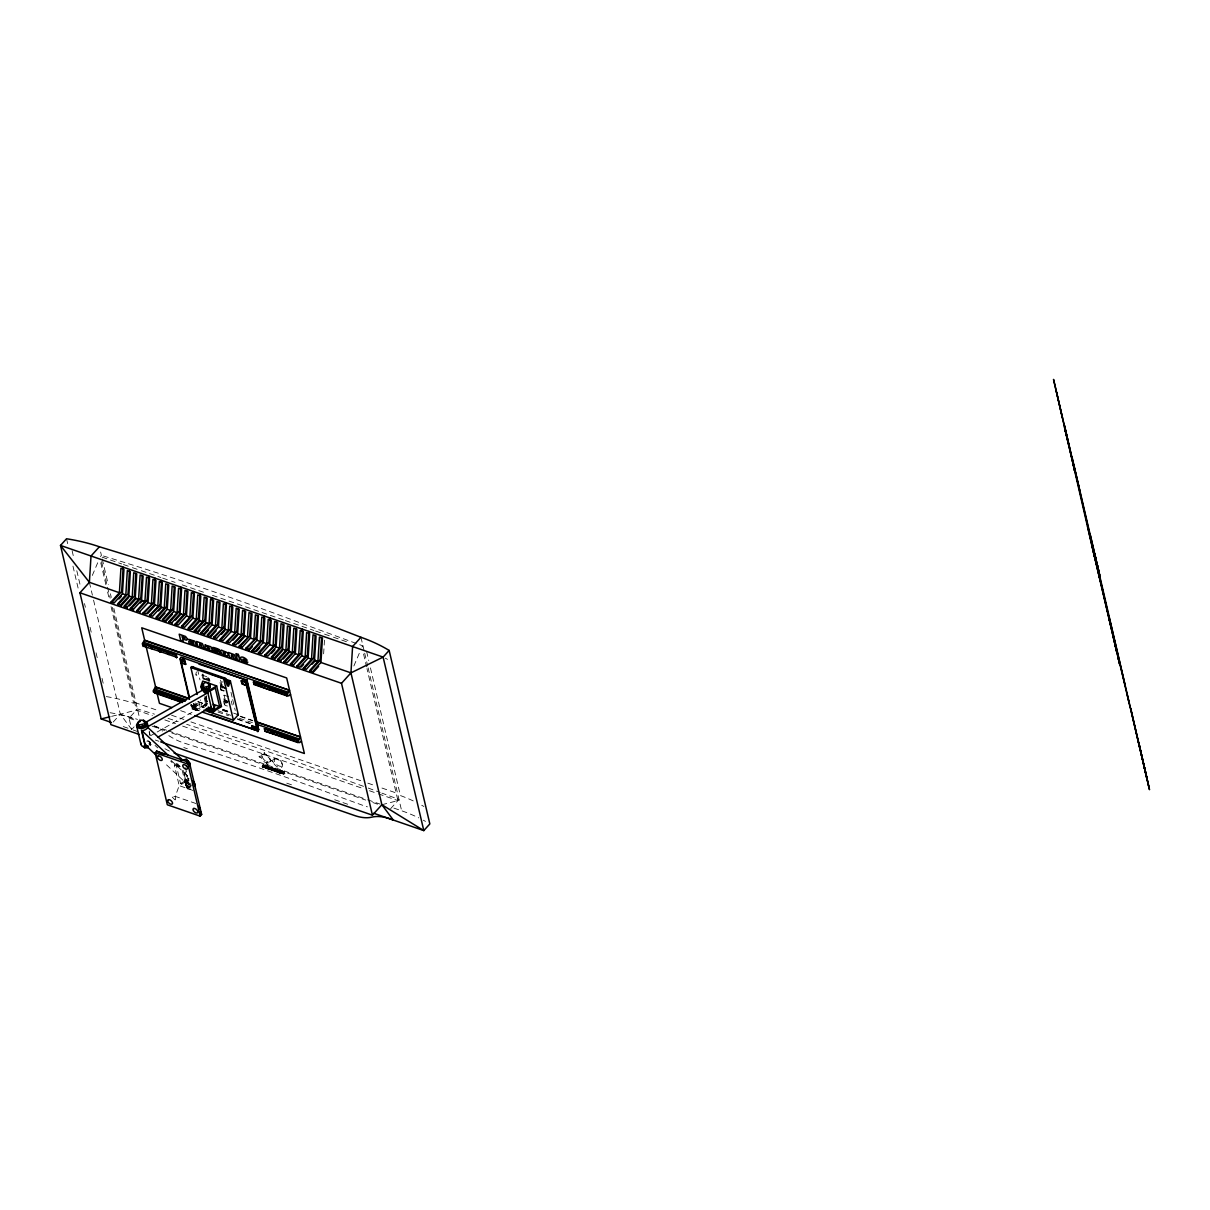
<?xml version="1.0" encoding="UTF-8"?>
<svg xmlns="http://www.w3.org/2000/svg" width="1210" height="1210" viewBox="0 0 1210 1210"><rect width="100%" height="100%" fill="white"/><g stroke="black" fill="none" stroke-linecap="round" stroke-linejoin="round"><path stroke-width="0.75" stroke-dasharray="5 3.75" d="M281.249 770.906C279.722 769.288 277.135 772.661 279.434 773.145C281.204 767.836 283.548 774.46 280.085 771.662M262.147 766.565C267.486 766.837 260.407 769.409 263.205 765.416L265.398 766.747L265.746 768.41L264.672 766.611L266.427 765.764L264.445 767.715M265.489 766.55L263.084 766.081L265.202 766.883L264.445 765.038L262.873 765.37M223.956 691.122L220.991 690.093L220.704 686.599L221.869 684.119L222.806 688.097L220.523 680.141M227.435 706.005C223.668 706.247 223.381 701.376 225.362 699.017M323.63 653.839L324.567 638.804M279.434 773.145L281.023 773.492L278.557 771.678M270.632 769.847L268.408 768.214L269.966 769.908L272.084 768.335L274.292 769.53L269.406 768.32M265.262 766.777L263.16 765.038M276.303 769.242L274.322 771.375C273.006 767.715 277.423 771.844 276.334 769.893C269.89 769.983 278.996 772.978 275.487 770.997M275.199 769.167C279.676 772.373 271.252 768.683 276.137 769.136M278.693 772.797L280.372 770.906L283.533 772.857M205.579 705.914L207.334 700.726L206.502 697.157M196.383 671.898L195.702 674.893L196.837 675.286L195.718 672.034M274.564 768.683L272.916 770.271L273.989 768.577L271.645 768.259L274.035 769.832M203.809 678.447L209.769 680.232M175.616 799.901L175.284 796.377L170.61 797.103M270.405 760.576L270.662 759.517M193.252 706.353L194.099 704.825L195.581 705.339L195.884 706.67L194.266 707.396M194.099 704.825L194.613 706.474L196.035 706.111M193.524 705.339L193.751 706.897L195.234 707.411L193.434 705.551M149.541 744.8L150.161 742.819L149.949 746.51L149.541 744.8A3.796 2.511 -13.2 0 0 150.161 742.819M189.002 778.65A3.796 2.511 -13.2 0 0 184.994 782.144L188.412 780.223L185.614 780.163L184.994 782.144L164.409 762.875M187.051 785.729L185.508 784.277L186.113 782.295L188.911 782.356L185.478 767.73M186.461 783.793L185.856 785.774L187.399 787.226L190.197 787.271L190.59 788.981L187.792 788.92L186.249 787.483L181.651 767.866M186.249 787.483L186.869 785.502L183.527 771.239M276.666 769.726L272.643 769.212M206.048 706.02L207.091 703.161M273.067 770.195C271.811 770.982 271.085 770.18 272.114 767.79M272.084 768.335L274.02 769.711M92.308 575.446L98.161 561.697M353.88 665.984L359.733 652.235M279.313 771.254L283.836 772.54L282.792 773.689L283.775 774.657L284.819 773.492L284.365 771.572L281.975 771.072L284.078 771.889L284.531 773.825L283.7 773.538M268.635 769.167C270.526 764.902 272.704 770.846 269.558 767.836C269.285 765.643 275.895 769.484 271.176 770.15M207.167 703.978L207.001 704.22A3.796 2.511 -13.2 0 0 206.789 704.885M283.775 774.657L283.321 772.721L279.737 771.647M195.355 707.487L193.842 704.855L196.065 705.853M100.37 556.539L101.413 555.39L100.188 550.217M113.226 722.037L120.319 714.202L136.382 710.073L152.384 715.624M134.113 726.862L131.724 729.494L129.062 718.165L137.426 708.924A3392.704 2243.627 -13.2 0 1 154.457 714.157M202.796 678.386L202.01 675.059L202.841 674.152L205.791 675.165M209.088 682.092L207.923 677.101L208.74 676.193L209.92 681.169M199.226 710.845L192.133 708.152L191.407 705.097L195.718 706.111L196.111 709.529L195.718 706.111M193.282 706.111L194.765 704.795M191.089 704.417C195.476 709.483 189.834 710.845 190.756 704.78M192.133 708.152L191.74 704.734M193.751 706.897L195.793 706.882L196.065 705.869M194.553 707.427L195.884 706.67M206.774 698.851L206.456 695.72M205.503 703.403L200.573 708.863L198.455 699.864M221.732 685.268L220.901 686.176L219.706 681.048L222.655 682.062M228.478 696.703L224.047 695.16L223.23 696.083L224.395 701.059L225.211 700.151M258.91 756.522L260.437 757.188M259.409 756.159L259.938 757.581M263.674 753.134L265.217 753.845M264.703 754.208L264.355 752.59L264.536 754.133M361.926 647.063L362.97 645.913L298.87 622.379A3348.841 2214.633 -13.2 0 0 101.413 555.39M262.116 766.323L263.538 764.796M262.222 766.747L263.205 765.416M262.464 767.064C263.039 763.389 266.185 766.943 263.75 765.658M262.615 767.216L264.264 765.37M263.115 767.08L264.445 765.446L263.251 767.17M263.402 767.231L265.565 764.992L266.911 767.715L267.682 767.064L269.013 768.441L268.665 766.943L267.198 767.397M264.219 766.762L265.655 765.37M264.445 767.11L265.686 765.491M266.321 765.249L264.642 766.49M264.99 768.153C269.089 764.417 267.304 766.626 266.896 768.804L266.003 767.261L267.894 767.775L268.242 769.273L266.926 767.911M265.928 767.563L267.38 766.066M266.487 767.276L267.728 766.187M265.746 768.41L267.894 766.278M266.155 768.562L268.196 766.369M267.289 768.168L268.242 766.913L266.714 766.883M266.896 768.804L268.938 766.626L269.285 768.123L268.242 766.913M267.501 769.031L268.56 767.866M268.348 768.32L269.573 766.989M268.242 769.273L269.467 767.654M268.801 769.318L270.495 767.548L270.677 768.441M269.195 769.046L270.647 767.624M269.437 769.288L270.783 767.73M269.754 769.409L271.282 767.579M270.526 769.076L271.448 767.745M270.874 769.227L272.25 767.79M270.979 769.893L272.023 768.743M271.312 770.271L273.233 768.426M271.887 770.21L273.596 768.259M272.084 770.301L273.762 768.365M272.295 770.346L273.989 768.577M274.7 768.668L272.916 770.876L274.292 769.53M273.551 771.118L275.487 769.182M274.201 770.694C276.319 772.04 272.326 770.316 275.668 769.258M274.821 771.239L276.424 769.348M275.759 771.224C278.905 767.957 277.453 770.452 276.999 772.313L276.107 770.755L277.302 771.178L277.06 769.847L277.029 771.193L278.209 770.936M277.468 769.56L275.396 771.783L277.831 769.681M276.954 770.936L277.998 769.772M276.258 772.056L278.345 770.029M278.345 770.407L279.389 771.617L278.345 772.782L277.438 771.783L278.345 770.407L277.226 769.56M276.999 772.313L279.041 770.12L279.419 772.04L281.733 772.721L280.433 771.088M277.604 772.524L278.663 771.36M279.313 772.464C281.627 773.825 276.999 771.98 280.614 770.952M279.45 772.721L280.901 771.088M279.858 772.721L281.552 771.118M279.934 773.008L282.112 770.936M280.614 772.766L282.384 770.921M280.962 773.13L282.021 771.466M280.508 773.568L282.202 771.738M280.796 773.598L283.185 771.541M280.085 771.632L281.612 773.235L283.019 771.496M282.066 773.039C285.772 771.072 280.251 773.069 282.686 773.266M282.596 772.857L283.73 772.116M283.321 772.721L284.365 771.572M282.943 774.37L283.836 772.54M390.618 808.703L398.982 799.447L381.921 793.14M270.904 769.031L273.082 770.105M176.857 763.449L174.331 764.962L179.186 785.638L175.284 796.377L195.869 803.5M190.167 786.923L180.562 783.596L176.221 765.053L178.475 763.692M180.562 783.596L183.965 781.554A6.897 4.553 -13.2 0 1 189.214 780.147M150.781 735.62L155.576 732.897M157.179 732.005L207.454 703.57M190.772 785.456A3.796 2.511 -13.2 0 1 185.508 784.277L188.911 782.356A3.796 2.511 -13.2 0 0 185.856 785.774A3.796 2.511 -13.2 0 0 190.197 787.271M186.869 785.502L189.274 784.141M267.123 766.051L267.198 767.684M274.443 758.67L277.922 759.487A5.823 3.161 42.1 0 1 281.703 767.337L277.408 766.853A5.823 3.161 42.1 0 1 273.369 762.693L272.946 761.544A5.823 3.161 42.1 0 1 273.626 759.003L275.577 758.625M262.464 754.45L261.647 754.783A5.823 3.161 42.1 0 0 265.429 762.633L269.724 763.117A5.823 3.161 42.1 0 0 265.943 755.252L262.464 754.45L263.508 754.42M381.876 804.726L397.939 800.612L366.978 668.631M111.622 716.35L120.319 714.202L136.322 719.738M279.812 770.437L279.707 771.723M278.028 770.18L279.117 771.935L277.876 770.452M274.322 770.301L275.623 770.891L274.065 768.698M393.87 808.098L401.644 810.776A177.946 117.672 -13.2 0 1 418.736 817.869M265.277 765.31L266.502 767.579L265.277 765.31L266.018 765.582M265.368 765.688L266.139 766.081M102.139 557.16L121.711 563.936M123.496 564.541L130.619 567.006M132.389 567.626L139.513 570.091M141.283 570.697L160.854 577.472M162.639 578.093L169.763 580.558M171.533 581.178L175.102 582.403M182.211 584.869L205.352 592.87M212.461 595.335L283.639 619.974M285.409 620.594L313.889 630.44M315.659 631.06L322.783 633.526M324.567 634.131L331.676 636.596M333.461 637.216L349.478 642.752M202.01 675.059L207.923 677.101M204.006 679.128L208.438 680.67M220.885 685.964L223.835 686.993M226.815 688.218L220.795 686.221L223.699 687.371M220.704 686.599L226.588 688.762M220.674 686.841L226.588 688.883M221.324 689.73L224.289 690.744M224.742 700.197L229.643 701.679M224.621 700.424L227.586 701.437M224.379 700.862L227.389 701.77M224.289 701.104L227.344 702.087M224.243 701.225L227.193 702.254M224.183 701.482L227.132 702.632M224.168 701.724L227.132 702.874M223.109 709.483L231.912 712.539M233.666 713.144L237.19 714.369M222.504 709.408L227.601 711.162M198.001 701.528L206.834 704.583M222.746 710.088L228.055 711.934M240.427 716.214L252.799 720.495M197.759 701.8L206.592 704.855M222.504 710.361L229.567 712.811M240.185 716.486L252.557 720.767M195.294 703.04L205.579 706.413M217.951 710.693L230.641 715.276M239.353 718.286L253.313 722.93M193.207 703.479L204.278 707.487M217.951 712.04L228.554 715.715M237.387 718.77L250.228 723.383M193.418 704.084L204.021 707.759M237.614 719.375L249.986 723.671M191.407 705.097L195.385 706.474M191.225 706.08L200.179 709.226M192.753 707.139L199.847 709.589M192.466 707.789L196.428 709.151M199.03 710.512L191.603 708.41L198.697 710.875M191.966 708.954L197.29 710.799M180.653 710.663L191.256 714.339M134.582 702.405L159.236 710.951M171.578 715.216L183.905 719.481M190.953 721.916L360.746 780.692M367.825 783.142L374.903 785.592M381.982 788.043L396.139 792.943M164.847 719.935L175.526 723.625M182.634 726.091L362.35 788.285M369.474 790.75L376.582 793.216M378.367 793.836L397.939 800.612M154.124 725.894L166.572 730.205M168.356 730.825L365.859 799.19M367.643 799.795L380.106 804.106M129.062 718.165L136.17 720.631M152.188 726.182L164.651 730.492M171.76 732.942L365.707 800.082M372.831 802.548L378.17 804.393M266.79 767.261L265.565 764.992M283.987 773.205L284.819 773.492M277.256 771.027L278.345 772.782M282.792 773.689L281.612 773.235M123.239 726.56L130.014 728.919M133.191 730.008L137.637 731.551M183.784 747.523L187.338 748.748M286.755 783.157L292.094 785.003M334.701 799.75L348.904 804.665M155.349 740.036L158.918 741.276M176.221 765.053L179.413 766.157M179.564 766.777L174.331 764.962L170.671 761.06M185.614 780.163L187.414 780.783M186.113 782.295L190.802 783.914M192.496 785.487L186.37 783.369L185.75 785.351L187.293 786.787M193.116 790.463L179.186 785.638L184.207 782.613A6.897 4.553 -13.2 0 1 189.456 781.206M363.514 786.349L337.378 776.88A3392.704 2243.627 -13.2 0 0 186.658 724.321M368.263 788.073L380.212 792.505M270.601 767.609L269.285 767.291L269.27 768.153M275.245 769.545L276.092 770.089L275.32 769.726M172.259 797.103L174.83 799.75M155.061 745.39L157.754 747.916M171.2 760.5L188.7 776.865M150.569 744.528L148.512 740.943A3.796 2.511 -13.2 0 0 146.697 740.732M177.537 764.009L180.275 766.58M194.326 706.201L193.812 705.339M131.724 729.494L120.319 714.202L92.822 596.984M263.281 765.582L265.398 766.747M270.677 768.32L270.178 767.609M262.343 756.84L262.691 757.823A4.946 2.677 42.1 0 0 266.124 761.362L268.196 762.073A4.946 2.677 42.1 0 0 270.42 760.5L269.981 758.625A4.946 2.677 42.1 0 0 266.548 755.101L264.491 754.375A4.946 2.677 42.1 0 0 262.252 755.947L260.982 757.324L262.313 756.628M272.961 761.544L273.384 762.693M366.615 651.494L368.748 660.615M370.457 667.905L400.404 795.56A177.946 117.672 -13.2 0 1 414.954 801.731M360.958 637.292L364.255 651.404M364.694 653.218L367.689 666.014M368.112 667.844L401.644 810.776M363.56 654.005L366.554 666.801M230.974 692.271L232.244 697.731M232.683 699.546L235.239 710.467M231.276 701.059L232.199 705.022M225.68 700.333L225.968 703.343L224.047 695.16M202.841 674.152L204.762 682.334M206.29 698.064L207.122 701.634M205.776 696.431L207.031 701.785M205.655 697.036L206.834 702.102M204.747 696.627L206.834 705.551M197.548 669.478L199.983 679.884M204.248 698.049L205.534 703.524L202.251 707.169L200.527 699.864M185.327 771.859L187.913 782.915M183.481 770.558L187.792 788.92M149.223 731.354L150.055 734.924M149.148 731.989L149.98 735.559M102.26 559.035L108.265 584.627M110.412 593.762L111.275 597.422M113.846 608.388L140.073 720.252M101.564 561.652L107.13 585.413M107.569 587.243L110.14 598.209M112.288 607.344L136.382 710.073M100.778 562.832L105.905 584.717M107.614 592.008L109.323 599.313M111.048 606.603L133.705 703.252A177.946 117.672 -13.2 0 0 106.314 696.582M89.389 582.328L92.399 595.154M72.101 550.701L73.386 556.177M76.805 570.757L80.647 587.168M84.503 603.578L85.365 607.239M90.069 627.294L91.34 632.754M96.059 652.825L97.329 658.285M102.033 678.356L103.319 683.816M66.535 538.768L67.821 544.243M72.963 566.159L78.529 589.905M220.991 690.093L220.371 687.386A1.77 0.923 -70.9 0 1 220.734 685.601L220.931 685.268A1.754 0.907 -70.9 0 0 221.309 683.484L221.279 683.332M223.85 702.269L224.485 704.991M282.399 764.72L281.96 762.845A4.946 2.677 42.1 0 0 278.527 759.32L276.455 758.594A4.946 2.677 42.1 0 0 274.231 760.183L274.67 762.043A4.946 2.677 42.1 0 0 278.103 765.582L280.175 766.293A4.946 2.677 42.1 0 0 282.399 764.72L282.474 765.839M270.42 760.5L270.495 761.619M151.205 744.377A5.536 3.66 -13.2 0 1 150.388 745.269M150.055 742.395A3.796 2.511 -13.2 0 1 149.45 744.377M149.238 741.307A3.796 2.511 -13.2 0 1 149.768 741.79M168.039 718.392A3392.704 2243.627 -13.2 0 1 178.203 721.614M110.095 712.72A177.946 117.672 -13.2 0 1 137.501 719.39M423.303 820.198A177.946 117.672 -13.2 0 1 425.512 821.409M421.73 805.27A177.946 117.672 -13.2 0 1 423.923 806.51M385.294 658.164A177.946 117.672 -13.2 0 1 387.518 659.389M168.81 735.635A43.258 24.155 40.4 0 0 183.36 742.834L186.885 743.938A3312.254 2190.433 -13.2 0 1 342.309 797.874L364.361 805.905A43.227 23.035 43.1 0 0 367.401 806.828M169.37 751.047A43.212 23.444 42.1 0 1 163.002 747.583M154.593 725.97A37.132 20.872 40 0 1 162.594 731.127M209.345 680.655A1.754 0.907 -70.9 0 0 209.496 679.385L203.582 677.343A1.754 0.907 -70.9 0 1 203.204 679.143M224.803 698.367A1.754 0.907 -70.9 0 1 224.425 700.151L224.228 700.484A1.77 0.923 -70.9 0 0 223.835 701.77M191.029 786.53A3.796 2.511 -13.2 0 1 185.871 785.653A3.796 2.511 -13.2 0 1 188.775 782.008M185.508 784.277A3.796 2.511 -13.2 0 1 189.501 780.783M146.803 741.155A3.796 2.511 -13.2 0 1 149.874 742.214M150.706 742.244A5.536 3.66 -13.2 0 1 148.8 743.908M281.219 771.798L280.387 771.42L281.219 771.798M267.682 761.952L266.684 763.207L266.654 761.604L267.682 761.952M266.336 763.828L268 764.569L266.336 763.828M271.07 760.485L272.719 761.226L271.07 760.485M282.626 771.814L283.442 772.434L282.716 771.814M264.99 754.495L266.018 754.858L264.99 754.495"/><path stroke-width="1.5" d="M119.397 592.718L120.924 568.307L123.949 569.35L122.422 593.762L114.163 602.913L111.139 601.869L119.397 592.718L89.389 582.328L60.5 545.438L66.535 538.768A177.946 117.672 -13.2 0 1 99.386 546.769A3714.564 2456.481 -13.2 0 1 360.958 637.292A177.946 117.672 -13.2 0 1 389.151 650.436L429.837 823.919L423.802 830.589L373.754 813.271M123.148 567.188L121.635 591.584L111.38 602.928L111.139 601.869M125.81 594.927L127.322 570.53L130.347 571.574L128.835 595.986L120.561 605.121L117.536 604.077L125.81 594.927L122.422 593.762M129.44 571.271L128.033 593.808L117.793 605.136M126.959 607.344L123.949 606.301L132.208 597.15L133.735 572.738L136.745 573.782L135.233 598.194L126.959 607.344L127.216 608.403M135.838 573.495L134.431 596.016L124.191 607.36M155.167 578.259L153.625 602.671L143.325 613.984L143.082 612.925L153.625 602.671M160.053 604.894L149.556 615.164L149.798 616.223L160.053 604.894L161.565 580.482M149.556 615.164L152.581 616.208L160.839 607.057L162.367 582.645L159.342 581.602L157.829 606.013L154.426 604.849L146.123 613.969L143.082 612.925M156.211 618.431L166.451 607.102L167.857 584.566M167.252 609.28L168.765 584.869L165.755 583.825L164.227 608.237L155.954 617.372L158.979 618.416L167.252 609.28L170.625 610.445L172.864 609.326L174.255 586.789M165.392 620.639L173.65 611.489L175.178 587.092L172.153 586.033L170.625 610.445L162.367 619.596L165.634 621.698L172.47 614.151M179.261 611.534L177.038 612.668L168.765 621.804L169.022 622.863L179.261 611.534L180.789 587.122M172.032 623.921L171.79 622.847L180.063 613.712L181.576 589.3L178.551 588.257L177.038 612.668L173.65 611.489M185.659 613.757L183.436 614.877L175.178 624.027L175.42 625.086L185.659 613.757L187.066 591.221M175.178 624.027L178.188 625.071L186.461 615.92L187.974 591.524L184.964 590.465L183.436 614.877L180.063 613.712M192.072 615.966L189.849 617.1L181.576 626.236L181.818 627.294L192.072 615.966L193.585 591.554M181.576 626.236L184.601 627.294L192.859 618.144L194.387 593.732L191.361 592.688L189.849 617.1L186.461 615.92M188.231 629.518L198.47 618.189L199.998 593.777M199.272 620.367L200.784 595.955L197.759 594.912L196.247 619.308L187.974 628.459L190.999 629.502L199.272 620.367L202.645 621.532L204.868 620.397L206.275 597.876M194.387 630.667L197.396 631.726L205.67 622.575L207.197 598.163L204.172 597.12L202.645 621.532L194.387 630.667L194.629 631.741L204.868 620.397M212.794 598.209L210.57 599.343L209.058 623.74L200.784 632.89L201.026 633.949L211.281 622.621L212.688 600.084M208.604 629.956L204.051 634.993L203.809 633.934L212.068 624.799L213.595 600.387L210.57 599.343M207.439 636.173L217.679 624.829L219.086 602.308M210.207 636.158L218.481 627.007L219.993 602.595L216.983 601.552L215.456 625.963L207.182 635.114L210.464 637.216L216.151 630.924M224.092 627.052L213.595 637.322L213.837 638.381L224.092 627.052L225.605 602.64M213.595 637.322L216.62 638.366L224.879 629.23L226.406 604.818L223.381 603.775L221.853 628.187L218.481 627.007M230.49 629.26L228.266 630.395L219.993 639.545L220.25 640.604L230.49 629.26L232.002 604.864M219.993 639.545L223.018 640.589L231.291 631.438L232.804 607.027L229.779 605.983L228.266 630.395L224.879 629.23M236.888 631.484L226.406 641.754L226.648 642.812L236.888 631.484L238.294 608.948M226.406 641.754L229.416 642.797L237.689 633.662L239.202 609.25L236.192 608.207L234.664 632.618L231.291 631.438M243.301 633.707L232.804 643.977L233.046 645.036L243.301 633.707L244.707 611.171M232.804 643.977L235.829 645.021L244.087 635.87L245.615 611.458L242.59 610.415L241.077 634.827L237.689 633.662M249.699 635.915L239.202 646.185L239.459 647.244L249.699 635.915L251.105 613.379M242.469 648.288L242.227 647.229L250.5 638.093L252.013 613.682L248.988 612.638L247.475 637.05L244.087 635.87M256.096 638.139L245.615 648.409L245.857 649.467L256.096 638.139L257.503 615.603M252.3 646.73L248.882 650.511L248.625 649.452L256.898 640.302L258.426 615.89L255.401 614.846L253.873 639.258L250.5 638.093M262.51 640.347L260.286 641.481L252.013 650.617L252.255 651.676L262.51 640.347L264.022 615.935M252.013 650.617L255.038 651.661L263.296 642.525L264.824 618.113L261.799 617.07L260.286 641.481L256.898 640.302M268.907 642.57L266.684 643.69L258.411 652.84L258.668 653.899L268.907 642.57L270.435 618.159M258.411 652.84L261.436 653.884L269.709 644.733L271.221 620.337L268.212 619.278L266.684 643.69L263.296 642.525M275.32 644.779L264.824 655.049L265.066 656.107L275.32 644.779L276.712 622.258M264.824 655.049L267.849 656.107L276.107 646.957L277.635 622.545L274.609 621.501L273.082 645.913L269.709 644.733M271.479 658.331L281.718 647.002L283.125 624.466M282.505 649.165L284.032 624.768L281.007 623.71L279.495 648.121L271.221 657.272L274.246 658.316L282.505 649.165L285.893 650.345L288.116 649.21L289.523 626.689M280.901 661.598L280.644 660.539L288.918 651.388L290.43 626.977L287.42 625.933L285.893 650.345L277.635 659.48L277.876 660.539L288.116 649.21M294.529 651.434L292.291 652.553L284.032 661.704L284.274 662.762L294.529 651.434L295.921 628.898M284.032 661.704L287.057 662.747L295.316 653.612L296.843 629.2L293.818 628.156L292.291 652.553L288.918 651.388M300.927 653.642L298.704 654.776L290.43 663.927L290.687 664.986L300.927 653.642L302.455 629.245M293.697 666.029L293.455 664.971L301.729 655.82L303.241 631.408L300.216 630.365L298.704 654.776L295.316 653.612M307.325 655.865L305.101 656.985L296.843 666.135L297.085 667.194L307.325 655.865L308.852 631.454M296.843 666.135L299.853 667.179L308.126 658.043L309.654 633.632L306.629 632.588L305.101 656.985L301.729 655.82M313.738 658.074L311.514 659.208L303.241 668.359L303.483 669.417L313.738 658.074L315.144 635.553M303.241 668.359L306.266 669.402L314.524 660.252L316.052 635.84L313.027 634.796L311.514 659.208L308.126 658.043M309.896 671.626L320.136 660.297L321.542 637.761M312.664 671.611L320.937 662.475L322.45 638.063L319.44 637.02L317.912 661.431L309.639 670.567L312.921 672.669L318.608 666.377M174.119 753.059L355.422 815.812A43.212 23.444 42.1 0 0 371.999 817.098A46.222 25.062 42.1 0 1 393.28 820.032L381.876 804.726L350.945 672.866L352.594 646.533L360.958 637.292M130.559 609.553L130.302 608.494L138.575 599.358L140.133 574.962L143.143 576.005L141.525 600.372L133.251 609.522L133.493 610.581L130.559 609.553L140.799 598.224L142.236 575.703M147.121 600.417L144.897 601.536L136.639 610.687L136.881 611.746L147.121 600.417L148.754 576.036M154.426 604.849L155.969 580.437L152.944 579.393L151.401 603.79L148.028 602.625L139.695 611.746L139.952 612.805M148.028 602.625L149.556 578.214L146.531 577.17L144.897 601.536L141.525 600.372M147.892 726.635L147.968 726A5.536 3.66 -13.2 0 0 147.106 724.276M247.052 681.805L246.553 680.383L245.993 681.487L257.866 731.112L258.426 730.008L246.825 680.564L245.04 679.733M201.45 686.403L201.646 689.155A6.897 4.553 -13.2 0 0 205.337 691.318L206.638 691.439A6.897 4.553 -13.2 0 0 211.886 690.018L215.289 687.976L219.63 706.519L213.232 704.311M228.418 681.366L227.389 685.858L225.695 680.988M211.372 674.273L230.369 680.837L228.524 686.251L226.27 679.748A5.657 2.934 -70.9 0 0 224.5 677.948L223.684 678.855L233.379 720.222L204.082 710.073M144.171 645.414L143.037 646.458L142.326 643.599L144.625 640.15L141.736 627.793L286.679 677.963L304.391 753.497L194.795 715.564M150.721 647.622C152.188 644.885 153.262 650.632 150.721 647.622L151.613 646.866M152.036 648.484L150.826 647.244M167.827 653.536C169.279 650.798 170.413 656.591 167.827 653.536L168.719 652.78M169.143 654.413L168.266 652.795M161.716 694.495C163.168 691.757 164.303 697.535 161.716 694.495L162.609 693.738M163.032 695.372L161.822 694.116M184.707 658.905L182.892 658.648L184.48 658.603M184.495 660.418L183.663 660.993L182.392 659.692M178.823 700.409C180.29 697.686 181.349 703.433 178.823 700.409L179.715 699.652M180.139 701.286L179.246 699.667M189.531 765.945L188.896 763.223M244.238 680.61L246.401 682.531L245.131 680.428M244.496 680.564L246.296 682.425L246.643 680.353L244.995 680.413M247.097 681.139L246.296 681.835M262.555 685.843L261.662 686.599L261.239 684.981L262.555 685.843L261.239 684.981M262.116 686.584L260.906 685.344M255.87 728.496C253.298 724.261 259.923 729.01 256.172 728.692M255.431 726.65L255.34 727.951L257.14 728.707L257.957 727.422L257.08 726.212M257.14 728.707L257.957 727.422M279.117 692.059C280.584 689.337 281.643 695.069 279.117 692.059L280.009 691.303M280.433 692.922L279.54 691.318M273.475 732.549C272.341 735.529 271.176 730.205 273.369 732.368M273.112 733.472L271.902 732.216M290.113 738.932C291.565 736.194 292.684 741.987 290.113 738.932L290.99 738.176M291.428 739.809L290.536 738.191M137.849 723.55L138.454 721.568L140.874 720.207L143.672 720.268L145.608 723.414L145.003 725.395L142.583 726.756L139.785 726.711L137.849 723.55L139.891 727.134L142.689 727.195L145.094 725.834L145.215 721.705M202.236 685.934L202.841 683.952L205.261 682.591L208.059 682.652L209.602 684.089L209.391 687.779L206.97 689.14L204.172 689.095L202.236 685.934L203.779 687.386L205.035 692.71L207.817 692.77L147.287 726.968L182.649 760.077M204.278 689.519L209.481 688.218L209.602 684.089M187.157 762.678L187.762 760.697L186.219 759.245L181.016 760.545M1130.805 708.682L1149.5 789.691L1146.762 777.743M147.665 727.331L147.363 727.951A5.536 3.66 -13.2 0 1 142.765 730.553L141.857 730.613L145.2 744.906L146.107 744.831M213.429 708.394L214.533 707.169A3.796 2.511 -13.2 0 0 213.883 704.749L214.125 705.823L213.414 705.46M154.835 692.831C150.766 691.802 155.258 688.46 155.576 686.841L189.168 698.472M257.579 728.45L257.276 726.333M151.159 646.881L152.445 648.031M162.155 693.754L163.365 695.009M180.471 700.923L179.141 699.894M280.765 692.559L279.434 691.53M257.261 728.813L257.17 727.013L255.34 726.862M99.386 546.769L91.022 556.01L89.389 582.328L79.936 592.779L110.866 724.639L139.332 734.5M118.958 598.935L121.242 596.409M120.803 606.18L128.774 597.377M129.485 605.877L136.322 598.33M140.33 603.019L142.599 600.508M155.606 604.879L147.559 613.727M158.525 610.974L161.928 607.193M159.236 619.475L164.923 613.183M162.609 620.654L172.864 609.326M159.901 651.434L143.869 646.367L143.294 643.932L159.327 648.999L159.569 651.797L159.327 648.999M175.45 620.14L181.137 613.848M151.583 648.5L152.475 647.743M160.627 649.452L160.869 652.25L160.627 649.452L176.327 654.882L176.569 657.68L176.327 654.882M168.145 654.065L168.145 653.022M168.689 654.428L169.566 653.672M192.39 629.306L200.361 620.488M197.654 632.785L199.922 630.259M204.475 625.222L206.759 622.711M180.834 659.995L185.145 661.008L185.523 664.426L181.545 663.05L180.834 659.995L184.812 661.371L185.523 664.426M154.245 690.623L170.277 695.689L170.519 698.488L154.82 693.058L154.245 690.623L169.945 696.053L170.519 698.488M181.545 663.05L181.167 659.631M154.82 693.058L154.577 690.245M162.579 695.387L163.471 694.616M197.2 694.48L190.862 667.496L191.694 666.589A5.657 2.934 -70.9 0 1 193.449 668.404M221.415 634.388L224.833 630.622M182.286 702.556L171.82 698.941L171.245 696.491L183.784 700.363M171.82 698.941L171.578 696.128M233.076 640.09L237.644 635.053M179.685 701.301L180.562 700.545M238.355 643.554L245.176 636.006M155.137 752.756L156.619 751.123L189.425 762.481L201.631 814.496L200.149 816.145L167.328 804.786L155.137 752.756L187.943 764.115L200.149 816.145M256.414 651.464L259.832 647.683M241.546 680.534L242.257 683.589L245.902 685.329L241.924 683.952L241.213 680.897L245.509 681.911L257.791 731.672L258.713 729.494L246.991 679.914L245.706 682.001M245.827 679.823L245.161 680.549L246.432 681.865M245.902 685.329L245.509 681.911M271.509 653.385L274.912 649.604M253.419 682.047L269.452 687.114L269.694 689.912L253.994 684.482L253.419 682.047L269.119 687.477M274.488 659.374L282.459 650.557M253.994 684.482L253.752 681.684M187.943 764.115L188.836 762.966M283.17 659.072L290.007 651.524M233.379 720.222L238.309 714.762L230.369 680.837M270.526 687.961L286.558 693.043L286.8 695.841L271.101 690.411L270.526 687.961L286.226 693.406L286.8 695.841M269.694 689.912L254.327 684.119M271.101 690.411L270.858 687.598M301.245 666.982L303.529 664.456M280.221 692.029L281.537 690.562M279.979 692.937L280.856 692.18M251.786 725.985L256.096 726.998L256.475 730.417L252.497 729.04L251.786 725.985L255.764 727.361M252.497 729.04L252.119 725.622M312.195 664.169L315.613 660.388M144.383 640.438L289.568 690.32L144.625 640.15M257.291 728.148L257.367 726.56M256.475 728.738L257.473 727.225M256.475 730.417L252.829 728.677M290.536 694.449C286.331 698.669 287.088 693.285 289.326 690.592M264.37 728.738L280.402 733.804L280.644 736.603L264.945 731.173L264.37 728.738L280.07 734.167L280.644 736.603M264.945 731.173L280.977 736.24M272.114 733.124L272.114 732.065M272.9 732.564L273.445 733.094L272.129 732.231M281.476 734.652L297.509 739.718L297.751 742.516L282.051 737.087L281.476 734.652L297.176 740.081L297.751 742.516M282.051 737.087L281.809 734.288M290.43 739.461L290.445 738.569M291.217 738.902L292.533 737.434M160.688 741.881L372.438 815.177L341.507 683.302L350.945 672.866L383.116 657.106L389.151 650.436M290.975 739.824L291.852 739.053M256.081 721.992L300.519 737.011L256.338 721.72M301.487 741.125C297.297 745.375 298.038 739.96 300.277 737.283M372.438 815.177L381.876 804.726L423.802 830.589L383.116 657.106L60.5 545.438L101.186 718.937L111.365 722.461M216.666 685.934L211.644 688.959A6.897 4.553 -13.2 0 1 203.885 689.957A6.897 4.553 -13.2 0 1 201.193 685.344L202.735 681.109L216.666 685.934L221.506 706.61L216.484 709.635A6.897 4.553 -13.2 0 1 211.236 711.041L209.935 710.936A6.897 4.553 -13.2 0 1 206.245 708.758M221.264 705.536L216.242 708.576A6.897 4.553 -13.2 0 1 210.994 709.983L209.678 709.862A6.897 4.553 -13.2 0 1 206.592 708.455M145.82 722.249L204.097 689.292A3.796 2.511 -13.2 0 0 204.021 692.135A3.796 2.511 -13.2 0 0 207.817 692.77M203.779 687.386L208.982 686.085M139.392 725.002L144.595 723.701M206.018 691.379L207.318 690.638L204.52 690.577M157.724 737.253L211.175 707.048A3.796 2.511 -13.2 0 1 210.192 707.215M207.636 708.273A3.796 2.511 -13.2 0 0 208.15 708.773L211.674 709.181L214.079 707.82M213.671 709.468L211.931 710.255M207.681 709.181L209.632 712.327L212.431 712.387L214.835 711.026L214.442 709.317M140.799 598.224L138.575 599.358L135.233 598.194M166.451 607.102L164.227 608.237L160.839 607.057M198.47 618.189L196.247 619.308L192.859 618.144M211.281 622.621L209.058 623.74L205.67 622.575M217.679 624.829L215.456 625.963L212.068 624.799M281.718 647.002L279.495 648.121L276.107 646.957M320.136 660.297L317.912 661.431L314.524 660.252M180.925 657.665L180.366 658.769L189.38 697.141M169.476 654.05L168.477 653.702M291.625 739.491L290.748 739.098M208.876 709.136A3.796 2.511 -13.2 0 0 211.674 709.181L212.612 708.863M101.186 718.937L109.883 716.774M144.746 747.81L144.338 746.101L147.136 746.162L147.544 747.871L144.746 747.81L143.204 746.373M161.172 753.27L156.619 751.123M183.996 661.189L182.362 659.934M186.658 762.073L188.654 762.86M128.835 595.986L132.208 597.15M320.937 662.475L350.945 672.866M130.302 608.494L133.251 609.522M136.639 610.687L139.695 611.746M168.765 621.804L171.79 622.847M200.784 632.89L203.809 633.934M239.202 646.185L242.227 647.229M245.615 648.409L248.625 649.452M277.635 659.48L280.644 660.539M290.43 663.927L293.455 664.971M79.936 592.779L341.507 683.302M143.566 642.223L288.509 692.392M143.294 643.932L158.994 649.362M160.295 649.815L175.994 655.245M198.969 664.154L247.188 680.368L181.001 657.121L180.033 659.011L189.471 699.319M161.202 651.887L176.902 657.317M271.433 690.033L287.133 695.478M241.213 680.897L245.191 682.274M181.878 662.687L185.856 664.063M190.862 667.496L223.684 678.855M225.015 680.186L229.537 681.744M237.19 714.369L238.309 714.762M155.334 687.114L188.911 698.745M156.271 689.519L186.325 699.924M257.034 724.397L299.46 739.083M171.245 696.491L185.206 701.331M155.152 692.695L170.852 698.125M172.138 698.578L182.604 702.193M282.384 736.724L298.084 742.154M253.389 727.649L258.713 729.494L253.056 728.012M211.448 714.808L257.564 730.764L202.251 712.1M171.82 707.608L159.448 703.328L157.376 694.495M200.497 814.118L201.631 814.496L200.467 811.502M161.732 753.437L163.834 754.329M256.021 726.832L256.838 727.376M162.004 753.406L163.637 754.48M189.41 766.051L189.35 764.281M208.059 682.652L209.995 685.798M186.219 759.245L188.17 762.391M188.261 762.829L186.718 761.377A3.796 2.511 -13.2 0 1 188.261 762.829L187.762 760.697M167.933 755.025L141.464 730.25L144.822 744.543L156.181 755.176M199.151 806.919L200.089 808.492M198.894 806.238L199.937 809.127M1140.425 749.867L1142.603 759.744M1074.041 467.831L1074.722 470.977L1064.467 427.387M1117.586 655.049L1115.091 644.461L1116.512 650.42L1115.877 647.516M1140.334 750.487L1094.158 552.047M1118.297 658.376L1119.885 665.016L1117.949 656.334M1112.776 634.539L1116.815 652.296L1094.097 555.072M1066.328 434.677L1066.585 435.902L1053.532 379.411L1065.586 430.881M1065.662 431.985L1065.178 430.004L1068.339 443.526L1068.022 442.104M1145.946 773.931L1147.277 779.875L1138.595 742.123L1141.544 755.327M1078.246 484.287L1080.061 491.895M1072.347 458.454L1093.719 549.9M1090.422 535.349L1099.739 575.476L1096.85 562.877M1143.526 764.07L1146.535 776.775M1118.569 658.573L1129.202 703.418M1055.997 390.437L1056.3 391.753M1074.056 466.455L1110.886 625.978L1091.843 544.742M1097.107 564.389L1098.62 570.787L1094.551 553.273L1095.957 559.307M1062.441 417.995L1056.572 392.388M1125.179 685.586L1109.177 617.387M1139.139 744.377L1139.941 747.795M1087.563 526.471L1099.814 578.667M1109.918 621.758L1116.18 648.409M1119.129 661.991L1119.825 664.804M210.132 690.97L214.336 708.894M206.577 687.446L211.674 709.181M212.431 712.387L212.022 710.678A3.796 2.511 -13.2 0 0 213.777 709.892M208.377 706.988L209.632 712.327M202.841 683.952L203.25 685.662A3.796 2.511 -13.2 0 1 203.9 685.087M208.15 708.773L209.133 710.194A3.796 2.511 -13.2 0 0 209.995 710.391M181.666 659.843L182.513 663.473M146.017 646.049L156.226 689.594M143.672 720.268L144.066 721.977M142.19 725.062L142.689 727.195A3.796 2.511 -13.2 0 1 138.515 724.351M136.564 725.607L140.904 744.15M1130.276 707.457L1147.08 779.376L1145.492 772.358M1144.01 765.854L1144.978 770.074M1078.412 485.044L1064.513 425.602L1069.186 446.898M1109.025 618.416L1118.963 661.386L1118.509 658.815M1142.467 758.7L1146.218 775.308M1145.719 773.069L1145.083 770.392L1145.265 771.254M1127.418 695.599L1130.079 707.2M1066.706 435.676L1070.668 452.933M1067.235 438.005L1072.166 459.528M1146.974 778.544L1147.776 782.053M1148.154 783.914L1149.061 787.922M1099.27 573.419L1099.512 574.508M1091.601 543.668L1094.475 556.827L1073.27 464.852M1070.805 453.584L1073.346 464.761M1072.468 460.904L1074.722 470.977M1066.252 433.664L1066.797 436.084M143.188 720.948A5.536 3.66 -13.2 0 1 146.622 726.136A5.536 3.66 -13.2 0 1 137.683 727.573A5.536 3.66 -13.2 0 1 140.36 721.402M148.013 746.615A5.536 3.66 -13.2 0 1 141.025 743.167M210.101 710.814A3.796 2.511 -13.2 0 1 207.984 709.771M194.507 668.525A5.657 2.934 -70.9 0 0 192.814 666.982L223.366 677.555A5.657 2.934 -70.9 0 1 225.136 679.37M208.559 684.784A3.796 2.511 -13.2 0 1 209.663 688.006A3.796 2.511 -13.2 0 1 204.838 689.67A3.796 2.511 -13.2 0 1 202.902 686.736M208.453 684.361A3.796 2.511 -13.2 0 1 207.908 688.823A3.796 2.511 -13.2 0 1 202.584 686.993M208.256 690.32A3.796 2.511 -13.2 0 1 202.977 689.14M186.627 760.954A3.796 2.511 -13.2 0 1 188.215 763.056M193.01 782.099A6.897 4.553 -13.2 0 1 194.659 786.228M192.768 781.025A6.897 4.553 -13.2 0 1 194.402 785.169M187.126 760.939A6.897 4.553 -13.2 0 1 189.804 765.552M188.412 762.481A6.897 4.553 -13.2 0 1 190.061 766.626M144.897 722.748A3.796 2.511 -13.2 0 1 142.689 727.195M144.792 722.325A3.796 2.511 -13.2 0 1 142.583 726.756A3.796 2.511 -13.2 0 1 138.409 723.928M148.074 745.844A3.796 2.511 -13.2 0 1 144.338 746.101M191.271 642.374L193.645 643.236L191.271 642.374M207.379 647.955L209.769 648.802L207.485 647.879M215.259 648.968C232.456 659.737 202.115 647.38 217.664 651.948C201.162 641.406 230.248 653.476 215.259 648.968M240.2 657.726L242.227 661.386L247.067 662.883A2.828 1.543 42.1 0 0 247.748 662.067C246.976 662.732 239.55 658.361 244.48 659.299C251.241 663.534 242.983 654.534 240.2 657.726M187.732 639.349L186.385 640.166L182.725 639.016L183.224 641.149L180.623 640.256L179.186 634.161L185.523 636.475L187.732 639.349M191.104 640.695L188.73 639.409L194.765 641.164L196.731 645.822L189.562 643.13A1.709 0.923 42.1 0 1 188.76 642.117C187.883 639.092 196.761 642.949 191.104 640.695M207.213 646.276L204.853 644.975L210.873 646.745L212.839 651.404L205.67 648.711A1.709 0.923 42.1 0 1 204.883 647.698C203.991 644.658 212.884 648.53 207.213 646.276M223.351 652.16C223.411 656.349 227.934 652.659 223.351 652.16M199.635 644.159L200.028 646.972L197.699 646.17L196.595 641.451L202.403 643.644L204.309 648.454L201.979 647.637L201.102 644.627L199.635 644.159M231.458 655.17L231.851 657.983L229.522 657.181L228.418 652.462L234.226 654.655L236.116 659.465L233.787 658.648L232.91 655.654L231.458 655.17M184.827 638.214L182.407 637.685L182.105 636.384L184.827 638.214M158.253 755.932L157.844 756.099A2.919 1.588 42.1 0 0 158.298 758.836A2.919 1.588 42.1 0 0 161.475 760.44L161.883 760.273A2.919 1.588 42.1 0 0 161.429 757.536A2.919 1.588 42.1 0 0 158.253 755.932M168.523 799.704L168.114 799.87A2.919 1.588 42.1 0 0 168.81 802.895L169.385 803.395A2.919 1.588 42.1 0 0 171.744 804.211L172.153 804.045A2.919 1.588 42.1 0 0 171.442 801.035L170.882 800.521A2.919 1.588 42.1 0 0 168.523 799.704M193.797 808.462L193.388 808.628A2.919 1.588 42.1 0 0 193.842 811.366A2.919 1.588 42.1 0 0 197.018 812.969L197.427 812.802A2.919 1.588 42.1 0 0 196.973 810.065A2.919 1.588 42.1 0 0 193.797 808.462M221.717 650.345L221.264 650.451A2.889 1.573 42.1 0 0 220.659 651.419L220.931 652.553A2.889 1.558 42.1 0 0 222.141 654.156L227.556 656.047A2.889 1.558 42.1 0 0 228.145 655.064L227.888 653.929A2.889 1.558 42.1 0 0 226.678 652.311L221.717 650.345M238.325 654.428L235.95 653.612L236.222 654.807L238.597 655.623L238.325 654.428M238.688 656.017L236.313 655.2L237.417 659.904L239.792 660.736L238.688 656.017M186.627 766.217L186.098 765.688A2.904 1.573 42.1 0 0 183.088 764.902A2.904 1.573 42.1 0 0 183.648 767.654L184.192 768.199A2.904 1.573 42.1 0 0 187.202 768.97A2.904 1.573 42.1 0 0 186.627 766.217"/></g></svg>
